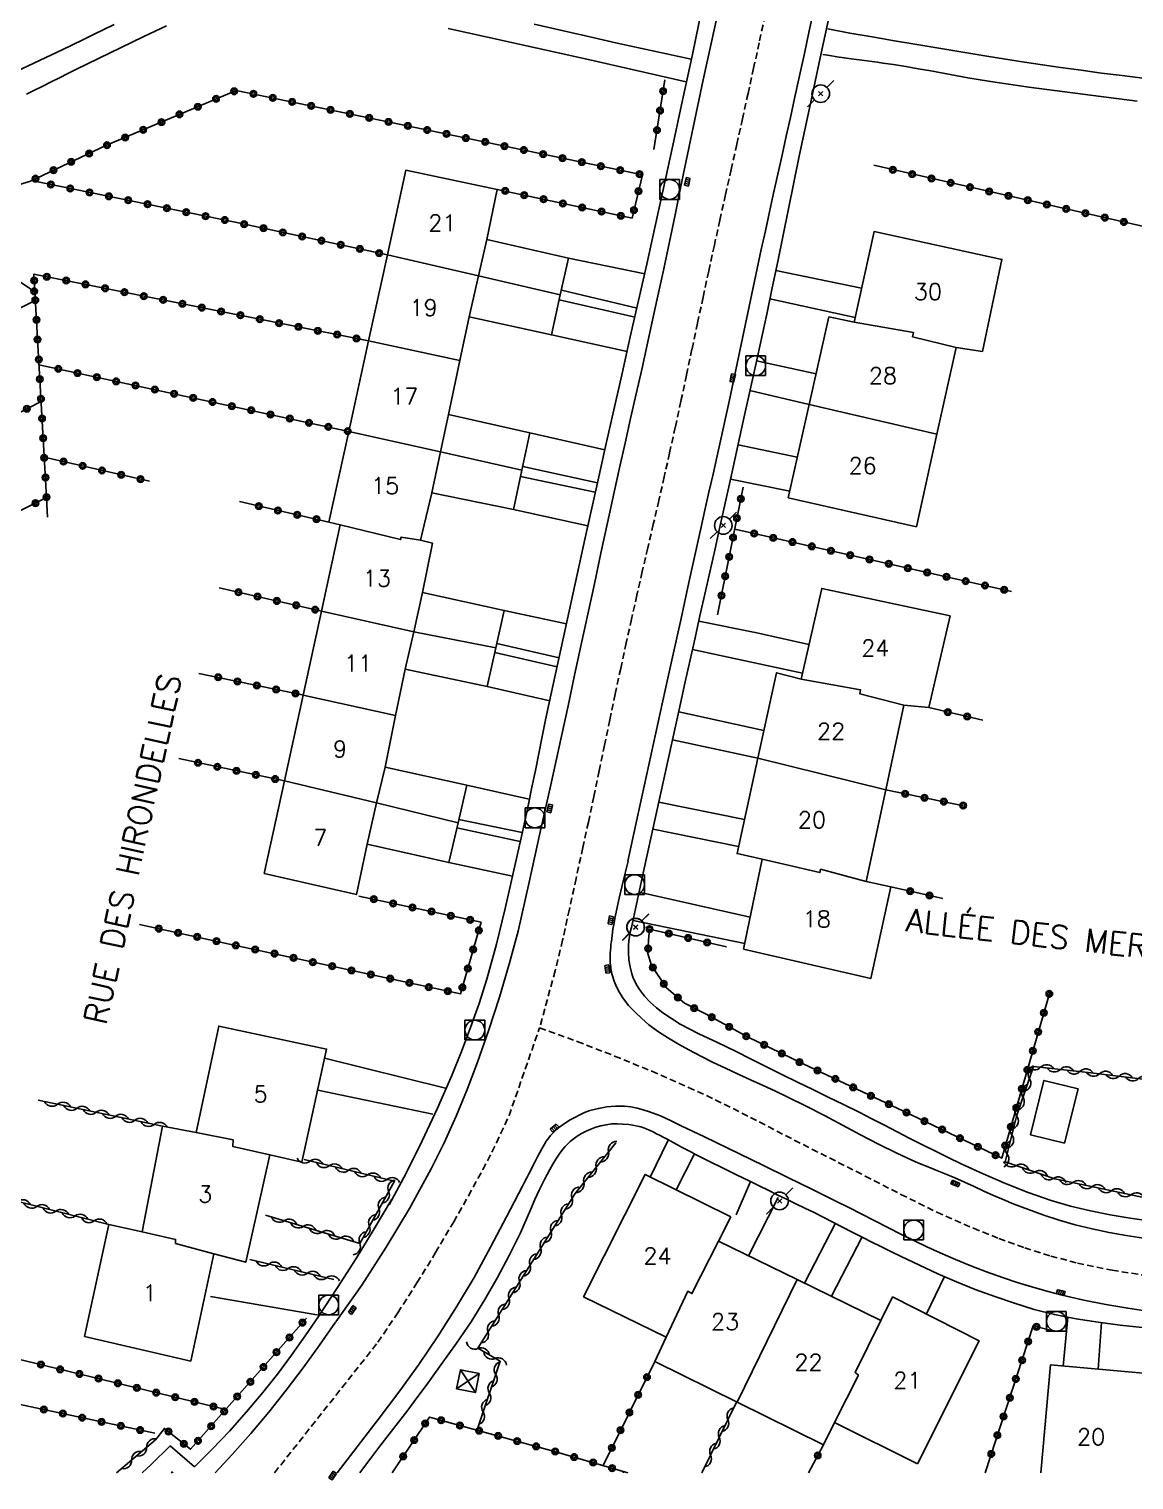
# Model space of a CAD drawing. Header units: millimetres. Extents: x 146997 to 148001, y 141998 to 143001.
# Drawn here: x 147833.3 to 147917.3, y 141999.5 to 142109.7 of the extents above; entities that cross this region are included whole.
import ezdxf
from ezdxf.enums import TextEntityAlignment as Align

# ---------------------------------------------------------------- set-up
doc = ezdxf.new("R2010")
doc.units = ezdxf.units.MM
doc.linetypes.add('DASHED', pattern=[0.75, 0.5, -0.25])
doc.layers.get('0').update_dxf_attribs({"linetype": 'CONTINUOUS'})
for name, color, linetype in [('W0001', 6, 'DASHED'), ('W0014', 7, 'CONTINUOUS'), ('W0017', 7, 'CONTINUOUS'), ('W0071', 7, 'CONTINUOUS'), ('W0101', 7, 'CONTINUOUS'), ('W0104', 1, 'CONTINUOUS'), ('W0310', 3, 'CONTINUOUS'), ('W0323', 7, 'CONTINUOUS'), ('W0401', 7, 'CONTINUOUS'), ('W0420', 7, 'CONTINUOUS'), ('W0473', 7, 'CONTINUOUS'), ('W0600', 7, 'CONTINUOUS'), ('W0989', 7, 'CONTINUOUS'), ('W0991', 7, 'CONTINUOUS'), ('W1102', 7, 'CONTINUOUS')]:
    doc.layers.add(name, color=color, linetype=linetype)
doc.styles.get("Standard").update_dxf_attribs({"font": 'romans.shx', "width": 0.85})

# ---------------------------------------------------------------- blocks, each defined once
blk = doc.blocks.new('T420')
for p, q in [((0.75, 0.75), (-0.75, 0.75)), ((-0.75, 0.75), (-0.75, -0.75)), ((0.75, 0.75), (0.75, -0.75)), ((0.75, -0.75), (-0.75, -0.75))]:
    blk.add_line(p, q)
blk.add_ellipse((0, 0), major_axis=(-0.53, 0.53), ratio=1, start_param=3.926991, end_param=10.210176)
blk = doc.blocks.new('T401')
for p, q in [((-0.3, 0.3), (0, 0.3)), ((-0.3, -0.25), (-0.3, 0.3)), ((-0.3, 0.15), (0, 0.15)), ((-0.3, 0), (0, 0)), ((0, 0.3), (0, -0.25)), ((-0.3, -0.15), (0, -0.15)), ((-0.3, -0.25), (-0.3, -0.3)), ((-0.3, -0.3), (0, -0.3)), ((0, -0.3), (0, -0.25))]:
    blk.add_line(p, q)
blk = doc.blocks.new('T473')
for p, q in [((-0.166667, 0.166667), (0.166667, -0.166667)), ((-0.166667, -0.166667), (0.166667, 0.166667)), ((0.500001, 0.500001), (1.000002, 1.000002)), ((-1.000002, -1.000002), (-0.500001, -0.500001))]:
    blk.add_line(p, q)
blk.add_ellipse((0, 0), major_axis=(0.471405, 0.471405), ratio=1, start_param=5.4977871438, end_param=11.780972451)
blk = doc.blocks.new('t323o')
at = {"color": 0, "linetype": 'Continuous'}
for radius in [0.25, 0.15]:
    blk.add_circle((0, 0), radius, dxfattribs=at)
blk = doc.blocks.new('t310o')
at = {"color": 0, "linetype": 'Continuous'}
for centre, start, end in [((-0.5, 0.38), 216.8699, 323.1304), ((0.5, -0.37), 36.8699, 143.1303)]:
    blk.add_arc(centre, 0.625, start, end, dxfattribs=at)

msp = doc.modelspace()

# ---------------------------------------------------------------- linework, layer by layer
at = {"layer": 'W0001'}
for points in [[(147889.29, 142110.77), (147888.84, 142108.67), (147888.42, 142106.75), (147887.99, 142104.82), (147887.57, 142102.9), (147887.14, 142100.97), (147886.71, 142099.05), (147886.28, 142097.13), (147885.85, 142095.2), (147885.43, 142093.28), (147885, 142091.3), (147884.58, 142089.33), (147884.15, 142087.36), (147883.73, 142085.38), (147883.31, 142083.41), (147882.89, 142081.44), (147882.46, 142079.46), (147882.02, 142077.49), (147881.62, 142075.69), (147881.21, 142073.88), (147880.79, 142072.08), (147880.37, 142070.28), (147879.95, 142068.48), (147879.54, 142066.68), (147879.13, 142064.87), (147878.73, 142063.07), (147878.31, 142061.12), (147877.89, 142059.18), (147877.48, 142057.23), (147877.08, 142055.29), (147876.67, 142053.34), (147876.27, 142051.4), (147875.85, 142049.45), (147875.43, 142047.51), (147874.92, 142045.16), (147874.41, 142042.82), (147873.89, 142040.47), (147873.33, 142038.14), (147872.14, 142033.81)], [(147851.99, 142000), (147859.85, 142009.92), (147861.36, 142012.16), (147862.82, 142014.43), (147864.24, 142016.73), (147865.61, 142019.06), (147866.73, 142021.04), (147867.83, 142023.04), (147868.87, 142025.07), (147869.82, 142027.14), (147872.14, 142033.81)], [(147872.14, 142033.81), (147875.01, 142032.77), (147877.85, 142031.67), (147880.67, 142030.51), (147883.47, 142029.29), (147884.83, 142028.67), (147886.18, 142028.01), (147887.52, 142027.34), (147888.85, 142026.66), (147890.18, 142025.97), (147891.51, 142025.28), (147892.85, 142024.6), (147894.19, 142023.93), (147896.9, 142022.55), (147899.61, 142021.16), (147902.34, 142019.81), (147905.13, 142018.58), (147907.07, 142017.81), (147909.03, 142017.1), (147911.02, 142016.47), (147913.04, 142015.93), (147915.67, 142015.39), (147918.32, 142014.99)]]:
    msp.add_lwpolyline(points, dxfattribs=at)
at = {"layer": 'W0014'}
for points in [[(147886.02, 142112.43), (147884.58, 142105.84), (147884.14, 142103.79), (147883.71, 142101.74), (147883.29, 142099.69), (147882.86, 142097.64), (147882.44, 142095.59), (147882.01, 142093.54), (147881.58, 142091.5), (147881.14, 142089.45), (147880.74, 142087.58), (147880.32, 142085.71), (147879.91, 142083.84), (147879.49, 142081.98), (147879.06, 142080.11), (147878.64, 142078.24), (147878.23, 142076.37), (147877.81, 142074.51), (147877.31, 142072.19), (147876.8, 142069.88), (147876.31, 142067.56), (147875.81, 142065.24), (147875.31, 142062.93), (147874.81, 142060.61), (147874.31, 142058.29), (147873.8, 142055.98), (147872.99, 142052.27), (147872.17, 142048.57), (147871.34, 142044.87), (147870.51, 142041.17)], [(147879.13, 142041.44), (147880.05, 142045.69), (147880.98, 142049.95), (147881.92, 142054.2), (147882.85, 142058.45), (147883.22, 142060.11), (147883.59, 142061.78), (147883.97, 142063.44), (147884.34, 142065.11), (147884.72, 142066.77), (147885.09, 142068.44), (147885.46, 142070.1), (147885.83, 142071.77), (147886.73, 142075.84), (147887.63, 142079.91), (147888.53, 142083.98), (147889.41, 142088.05), (147889.83, 142090.05), (147890.25, 142092.05), (147890.66, 142094.05), (147891.07, 142096.05), (147891.48, 142098.05), (147891.89, 142100.06), (147892.31, 142102.05), (147892.73, 142104.05), (147893.56, 142107.88), (147894.4, 142111.7)], [(147860.7, 142020.36), (147861.99, 142022.77), (147863.21, 142025.22), (147864.37, 142027.7), (147865.46, 142030.2), (147866.2, 142032.01), (147866.89, 142033.83), (147867.54, 142035.67), (147868.13, 142037.52), (147868.87, 142040.18), (147869.53, 142042.87), (147870.13, 142045.56), (147870.73, 142048.26), (147871.01, 142049.53), (147871.29, 142050.81), (147871.55, 142052.09), (147871.82, 142053.37), (147872.08, 142054.66), (147872.34, 142055.94), (147872.6, 142057.22), (147872.87, 142058.5), (147873.78, 142062.68), (147874.69, 142066.87), (147875.61, 142071.05), (147876.54, 142075.23), (147877.16, 142078), (147877.78, 142080.77), (147878.41, 142083.54), (147879.04, 142086.31), (147879.67, 142089.08), (147880.29, 142091.85), (147880.91, 142094.62), (147881.52, 142097.39), (147882.27, 142100.85), (147883.02, 142104.31), (147883.76, 142107.77), (147884.49, 142111.24)], [(147878.86, 142046.49), (147879.57, 142049.74), (147880.28, 142052.99), (147880.99, 142056.24), (147881.7, 142059.48), (147882.3, 142062.21), (147882.9, 142064.93), (147883.5, 142067.65), (147884.1, 142070.38), (147884.41, 142071.76), (147884.72, 142073.14), (147885.02, 142074.52), (147885.33, 142075.89), (147885.64, 142077.27), (147885.95, 142078.65), (147886.25, 142080.03), (147886.55, 142081.42), (147886.86, 142082.86), (147887.17, 142084.3), (147887.47, 142085.74), (147887.78, 142087.18), (147888.08, 142088.62), (147888.38, 142090.06), (147888.69, 142091.51), (147889, 142092.95), (147889.31, 142094.38), (147889.63, 142095.82), (147889.94, 142097.25), (147890.26, 142098.69), (147890.58, 142100.12), (147890.9, 142101.56), (147891.22, 142102.99), (147891.53, 142104.43), (147891.91, 142106.15), (147892.28, 142107.86), (147892.65, 142109.58), (147893.03, 142111.3)], [(147918.06, 142017.83), (147916.75, 142018.03), (147915.44, 142018.26), (147914.15, 142018.53), (147912.86, 142018.84), (147911.66, 142019.19), (147910.48, 142019.58), (147909.31, 142020.01), (147908.14, 142020.45), (147907.39, 142020.76), (147906.65, 142021.08), (147905.92, 142021.41), (147905.19, 142021.75), (147904.46, 142022.09), (147903.72, 142022.42), (147902.98, 142022.73), (147902.23, 142023.02), (147902.22, 142023.02), (147902.21, 142023.02), (147902.2, 142023.03), (147902.19, 142023.03), (147902.19, 142023.03), (147902.18, 142023.03), (147902.17, 142023.04), (147902.17, 142023.04), (147900.73, 142023.64), (147899.31, 142024.29), (147897.92, 142024.98), (147896.54, 142025.69), (147895.17, 142026.42), (147893.8, 142027.15), (147892.42, 142027.86), (147891.03, 142028.55), (147890.09, 142029), (147889.14, 142029.44), (147888.19, 142029.87), (147887.24, 142030.3), (147886.29, 142030.74), (147885.35, 142031.19), (147884.41, 142031.66), (147883.49, 142032.15), (147882.71, 142032.58), (147881.94, 142033.03), (147881.18, 142033.51), (147880.46, 142034.05), (147879.92, 142034.51), (147879.4, 142035), (147878.91, 142035.52), (147878.47, 142036.09), (147878.22, 142036.5), (147878, 142036.93), (147877.81, 142037.37), (147877.66, 142037.83), (147877.59, 142038.13), (147877.55, 142038.43), (147877.52, 142038.74), (147877.51, 142039.04), (147877.51, 142039.26), (147877.52, 142039.49), (147877.53, 142039.71), (147877.55, 142039.94), (147877.57, 142040.16), (147877.6, 142040.38), (147877.63, 142040.61), (147877.65, 142040.83), (147877.72, 142041.31), (147877.81, 142041.78), (147877.9, 142042.25), (147878, 142042.73), (147878.2, 142043.67), (147878.41, 142044.62), (147878.64, 142045.56), (147878.87, 142046.49)], [(147870.51, 142041.17), (147869.84, 142038.65), (147869.1, 142036.14), (147868.29, 142033.66), (147867.42, 142031.2), (147866.63, 142029.13), (147865.8, 142027.09), (147864.89, 142025.07), (147863.9, 142023.09), (147862.25, 142020.08), (147860.49, 142017.14), (147858.62, 142014.26), (147856.65, 142011.46)], [(147919.18, 142019.05), (147917.06, 142019.35), (147915.54, 142019.61), (147914.02, 142019.91), (147912.52, 142020.27), (147911.03, 142020.69), (147909.29, 142021.3), (147907.57, 142021.99), (147905.88, 142022.73), (147904.2, 142023.49), (147903.22, 142023.95), (147902.24, 142024.43), (147901.26, 142024.92), (147900.3, 142025.41), (147899.33, 142025.92), (147898.37, 142026.42), (147897.4, 142026.91), (147896.43, 142027.4), (147895.26, 142027.98), (147894.09, 142028.55), (147892.92, 142029.12), (147891.75, 142029.69), (147890.57, 142030.27), (147889.4, 142030.84), (147888.24, 142031.42), (147887.08, 142032.01), (147885.67, 142032.7), (147884.24, 142033.36), (147882.84, 142034.09), (147881.51, 142034.95), (147881.02, 142035.34), (147880.56, 142035.76), (147880.13, 142036.22), (147879.74, 142036.72), (147879.56, 142037), (147879.4, 142037.29), (147879.26, 142037.6), (147879.15, 142037.92), (147879.02, 142038.45), (147878.94, 142038.99), (147878.91, 142039.53), (147878.9, 142040.07), (147878.92, 142040.42), (147878.97, 142040.76), (147879.04, 142041.1), (147879.13, 142041.44)], [(147859.86, 142004.04), (147861.44, 142006.12), (147862.96, 142008.24), (147864.42, 142010.4), (147865.83, 142012.6), (147867.16, 142014.85), (147868.41, 142017.14), (147869.62, 142019.46), (147870.84, 142021.77), (147871, 142022.09), (147871.17, 142022.41), (147871.33, 142022.73), (147871.49, 142023.06), (147871.65, 142023.38), (147871.82, 142023.7), (147871.98, 142024.02), (147872.16, 142024.33), (147872.32, 142024.62), (147872.48, 142024.91), (147872.65, 142025.19), (147872.84, 142025.46), (147872.97, 142025.63), (147873.12, 142025.79), (147873.27, 142025.94), (147873.43, 142026.08), (147873.67, 142026.29), (147873.93, 142026.47), (147874.2, 142026.64), (147874.47, 142026.81), (147874.83, 142027.01), (147875.2, 142027.21), (147875.57, 142027.38), (147875.96, 142027.52), (147876.61, 142027.69), (147877.26, 142027.8), (147877.92, 142027.86), (147878.59, 142027.86), (147879.07, 142027.81), (147879.55, 142027.72), (147880.02, 142027.59), (147880.49, 142027.44), (147881.33, 142027.12), (147882.16, 142026.74), (147882.97, 142026.34), (147883.78, 142025.95), (147884.68, 142025.53), (147885.57, 142025.1), (147886.46, 142024.67), (147887.35, 142024.24), (147889.18, 142023.35), (147891.01, 142022.45), (147892.84, 142021.55), (147894.67, 142020.64), (147895.66, 142020.15), (147896.65, 142019.65), (147897.63, 142019.14), (147898.61, 142018.63), (147899.6, 142018.13), (147900.59, 142017.64), (147901.59, 142017.17), (147902.6, 142016.71), (147903.76, 142016.2), (147904.94, 142015.72), (147906.13, 142015.27), (147907.33, 142014.84), (147908.45, 142014.47), (147909.58, 142014.12), (147910.72, 142013.79), (147911.87, 142013.5), (147913.53, 142013.13), (147915.19, 142012.8), (147916.86, 142012.51), (147918.53, 142012.25)], [(147871.46, 142019.98), (147871.79, 142020.76), (147872.14, 142021.54), (147872.52, 142022.3), (147872.92, 142023.05), (147873.14, 142023.45), (147873.38, 142023.84), (147873.63, 142024.22), (147873.91, 142024.59), (147874.09, 142024.8), (147874.28, 142024.99), (147874.48, 142025.18), (147874.69, 142025.35), (147875.01, 142025.58), (147875.34, 142025.78), (147875.69, 142025.97), (147876.05, 142026.12), (147876.42, 142026.26), (147876.81, 142026.37), (147877.2, 142026.45), (147877.6, 142026.51), (147878.04, 142026.52), (147878.48, 142026.5), (147878.92, 142026.46), (147879.35, 142026.39), (147879.6, 142026.34), (147879.84, 142026.28), (147880.08, 142026.21), (147880.31, 142026.12), (147880.55, 142026.02), (147880.79, 142025.9), (147881.02, 142025.77), (147881.25, 142025.65), (147881.6, 142025.47), (147881.95, 142025.29), (147882.3, 142025.1), (147882.64, 142024.91), (147882.99, 142024.73), (147883.34, 142024.54), (147883.69, 142024.36), (147884.04, 142024.17), (147885.06, 142023.66), (147886.09, 142023.16), (147887.11, 142022.65), (147888.14, 142022.15), (147888.83, 142021.81), (147889.53, 142021.47), (147890.22, 142021.13), (147890.92, 142020.79), (147891.62, 142020.45), (147892.31, 142020.11), (147893.01, 142019.77), (147893.7, 142019.43), (147894.44, 142019.05), (147895.18, 142018.67), (147895.92, 142018.29), (147896.66, 142017.91), (147897.4, 142017.53), (147898.15, 142017.16), (147898.89, 142016.79), (147899.64, 142016.43), (147901.03, 142015.77), (147902.43, 142015.12), (147903.84, 142014.5), (147905.27, 142013.93), (147906.75, 142013.39), (147908.25, 142012.88), (147909.76, 142012.42), (147911.29, 142012.02), (147912.95, 142011.69), (147914.62, 142011.44), (147916.3, 142011.23), (147917.97, 142011.03)], [(147845.91, 142000.45), (147847.27, 142001.81), (147848.58, 142003.2), (147849.86, 142004.63), (147851.1, 142006.1), (147852.21, 142007.5), (147853.28, 142008.94), (147854.31, 142010.41), (147855.32, 142011.88), (147856.78, 142014.07), (147858.19, 142016.29), (147859.57, 142018.53), (147860.91, 142020.79)], [(147871.46, 142019.98), (147870.68, 142018.23), (147869.84, 142016.52), (147868.94, 142014.83), (147867.99, 142013.17), (147866.94, 142011.48), (147865.82, 142009.85), (147864.67, 142008.23), (147863.51, 142006.63), (147862.82, 142005.69), (147862.12, 142004.77), (147861.42, 142003.85), (147860.71, 142002.94), (147860, 142002.02), (147859.3, 142001.1), (147858.6, 142000.17), (147858.48, 142000)], [(147856.63, 142011.44), (147855.42, 142009.69), (147854.17, 142007.97), (147852.88, 142006.28), (147851.55, 142004.62), (147850.18, 142002.99), (147848.76, 142001.39), (147847.47, 142000)], [(147856.75, 142000), (147859.86, 142004.04)], [(147841.92, 142000), (147842.62, 142000.64), (147844.05, 142002.04)], [(147844.05, 142002.04), (147845.91, 142000.45)], [(147844.22, 142000.08), (147844.13, 142000)], [(147844.27, 142000), (147844.19, 142000.09)], [(147856.74, 142000), (147856.75, 142000)]]:
    msp.add_lwpolyline(points, dxfattribs=at)
at = {"layer": 'W0017'}
for points in [[(147874.35, 142092.3), (147880.14, 142091.11)], [(147890.11, 142091.36), (147896.63, 142090.02)], [(147879.55, 142088.5), (147873.8, 142089.86)], [(147873.64, 142089.14), (147879.4, 142087.82)], [(147896.13, 142087.79), (147889.65, 142089.2)], [(147873.04, 142086.47), (147878.8, 142085.21)], [(147888.63, 142084.49), (147893.17, 142083.51)], [(147892.64, 142081.17), (147888.14, 142082.24)], [(147871.39, 142079.03), (147877.1, 142077.73)], [(147891.74, 142077.17), (147887.24, 142078.12)], [(147876.54, 142075.24), (147870.86, 142076.48)], [(147870.69, 142075.7), (147876.38, 142074.52)], [(147886.66, 142075.51), (147891.17, 142074.6)], [(147875.82, 142071.97), (147870.16, 142073.2)], [(147869.46, 142065.53), (147874.18, 142064.52)], [(147884.25, 142064.72), (147888.67, 142063.82), (147892.62, 142062.93)], [(147868.89, 142063.01), (147873.62, 142061.93)], [(147873.47, 142061.25), (147868.74, 142062.33)], [(147883.77, 142062.56), (147892.13, 142060.77)], [(147872.91, 142058.67), (147868.16, 142059.75)], [(147882.72, 142057.83), (147889.2, 142056.41)], [(147888.74, 142054.3), (147882.25, 142055.69)], [(147866.62, 142052.25), (147871.35, 142051.19)], [(147881.22, 142050.97), (147887.73, 142049.65)], [(147870.67, 142047.97), (147865.86, 142049.02)], [(147866, 142049.64), (147870.82, 142048.66)], [(147887.28, 142047.6), (147880.77, 142048.92)], [(147865.23, 142046.37), (147870.09, 142045.35)], [(147879.71, 142044.11), (147888.15, 142042.23)], [(147887.74, 142040.23), (147879.25, 142041.98)], [(147865, 142029.24), (147855.8, 142031.5)], [(147855.27, 142029.08), (147864.03, 142027.25)], [(147881.93, 142025.28), (147880.56, 142022.47)], [(147882.54, 142021.49), (147883.93, 142024.23)], [(147888.18, 142022.13), (147887.1, 142019.6)], [(147888.02, 142016.49), (147890.29, 142020.93)], [(147894.64, 142018.96), (147892.29, 142014.4)], [(147894.33, 142013.41), (147896.68, 142017.93)], [(147901.55, 142012.07), (147902.93, 142014.91)], [(147847.11, 142013.4), (147855.37, 142011.97)], [(147911.96, 142008.11), (147912.31, 142011.83)], [(147914.86, 142011.41), (147914.61, 142007.88)]]:
    msp.add_lwpolyline(points, dxfattribs=at)
at = {"layer": 'W0071'}
for points in [[(147839.8, 142110.06), (147839.01, 142109.67), (147838.22, 142109.29), (147837.42, 142108.9), (147836.63, 142108.51), (147835.83, 142108.12), (147835.04, 142107.74), (147833.69, 142107.11), (147832.34, 142106.48)], [(147843.78, 142109.95), (147842.05, 142109.14), (147840.32, 142108.31), (147838.6, 142107.47), (147836.89, 142106.64), (147836.26, 142106.33), (147835.63, 142106.01), (147835.01, 142105.69), (147834.38, 142105.37), (147833.75, 142105.06), (147833.12, 142104.75)], [(147883.3, 142105.71), (147879.52, 142106.56), (147875.74, 142107.41), (147871.96, 142108.26), (147868.18, 142109.1), (147866.68, 142109.43), (147865.19, 142109.76)], [(147883.66, 142107.41), (147881.79, 142107.82), (147879.92, 142108.23), (147878.05, 142108.65), (147876.18, 142109.07), (147873.96, 142109.57), (147871.73, 142110.07)], [(147894.05, 142109.72), (147895.74, 142109.41), (147897.44, 142109.11), (147899.13, 142108.82), (147900.83, 142108.53), (147903.56, 142108.07), (147906.29, 142107.63), (147909.02, 142107.2), (147911.76, 142106.79), (147913.32, 142106.58), (147914.88, 142106.37), (147916.44, 142106.17), (147918, 142105.98)], [(147917.58, 142104.22), (147916.21, 142104.4), (147914.83, 142104.58), (147913.46, 142104.75), (147912.08, 142104.93), (147910.71, 142105.11), (147909.34, 142105.29), (147907.97, 142105.49), (147906.6, 142105.69), (147905.65, 142105.84), (147904.71, 142106.01), (147903.77, 142106.18), (147902.82, 142106.36), (147901.88, 142106.53), (147900.94, 142106.7), (147900, 142106.87), (147899.05, 142107.02), (147898.65, 142107.08), (147898.25, 142107.13), (147897.84, 142107.19), (147897.44, 142107.24), (147897.04, 142107.29), (147896.64, 142107.34), (147896.23, 142107.39), (147895.83, 142107.45), (147895.29, 142107.53), (147894.75, 142107.61), (147894.21, 142107.69), (147893.67, 142107.78)]]:
    msp.add_lwpolyline(points, dxfattribs=at)
at = {"layer": 'W0101'}
for points in [[(147861.97, 142098.98), (147860.57, 142092.55)], [(147868.13, 142093.73), (147868.93, 142097.53), (147861.97, 142098.98)], [(147896.05, 142087.43), (147897.58, 142094.32), (147907.3, 142092.21), (147905.82, 142085.21), (147903.83, 142085.5)], [(147868.13, 142093.73), (147867.51, 142090.97)], [(147860.57, 142092.55), (147859.14, 142086.01)], [(147867.51, 142090.97), (147866.8, 142087.83)], [(147866.09, 142084.52), (147866.8, 142087.83)], [(147892.64, 142081.17), (147894.14, 142087.83), (147896.05, 142087.43)], [(147859.14, 142086.01), (147857.63, 142079.14)], [(147903.83, 142085.5), (147902.36, 142078.92)], [(147865.21, 142080.41), (147866.09, 142084.52)], [(147891.05, 142074.1), (147892.64, 142081.17)], [(147865.21, 142080.41), (147864.61, 142077.59)], [(147857.63, 142079.14), (147856.13, 142072.25), (147856.97, 142072.03)], [(147902.36, 142078.92), (147900.79, 142071.89), (147891.05, 142074.1)], [(147864.61, 142077.59), (147863.95, 142074.47)], [(147863.1, 142070.88), (147863.95, 142074.47)], [(147856.97, 142072.03), (147855.55, 142065.48)], [(147863.25, 142066.9), (147864.01, 142070.64), (147863.1, 142070.88)], [(147863.25, 142066.9), (147862.57, 142063.91)], [(147892.02, 142060.3), (147893.6, 142067.2), (147903.35, 142065.11), (147901.73, 142058.15), (147899.85, 142058.32)], [(147855.55, 142065.48), (147854.16, 142059.1)], [(147862.57, 142063.91), (147861.92, 142061.08)], [(147861.19, 142057.55), (147861.92, 142061.08)], [(147888.74, 142054.3), (147890.16, 142060.8), (147892.02, 142060.3)], [(147854.16, 142059.1), (147852.74, 142052.57)], [(147860.39, 142053.62), (147861.19, 142057.55)], [(147899.85, 142058.32), (147898.47, 142051.9)], [(147889.06, 142046.62), (147887.16, 142047.05), (147888.74, 142054.3)], [(147860.39, 142053.62), (147859.75, 142050.9)], [(147852.74, 142052.57), (147851.21, 142045.55), (147858.22, 142043.94), (147859.03, 142047.77)], [(147898.47, 142051.9), (147896.97, 142044.93)], [(147859.75, 142050.9), (147859.03, 142047.77)], [(147887.65, 142039.79), (147889.06, 142046.62)], [(147896.97, 142044.93), (147898.86, 142044.53), (147897.32, 142037.55), (147887.65, 142039.79)], [(147854.07, 142023.61), (147855.95, 142032.2), (147847.75, 142033.94), (147846.04, 142025.85)], [(147841.93, 142018.3), (147843.46, 142026.35)], [(147846.04, 142025.85), (147843.46, 142026.35)], [(147851.64, 142024.16), (147849.8, 142016), (147847.37, 142016.65)], [(147854.07, 142023.61), (147851.64, 142024.16)], [(147886.68, 142019.44), (147880.16, 142022.67), (147875.49, 142013.38), (147881.76, 142010.3)], [(147841.93, 142018.3), (147839.4, 142018.86), (147837.54, 142010.36), (147845.63, 142008.48)], [(147886.68, 142019.44), (147885.75, 142017.6)], [(147847.37, 142016.65), (147845.63, 142008.48)], [(147885.75, 142017.6), (147891.73, 142014.68)], [(147891.73, 142014.68), (147898.09, 142011.57)], [(147898.09, 142011.57), (147898.98, 142013.36), (147905.56, 142010.03), (147900.87, 142000.67)], [(147881.76, 142010.3), (147880.9, 142008.47), (147887.17, 142005.36)], [(147918.03, 142007.58), (147910.98, 142008.2), (147910.26, 142000)], [(147887.17, 142005.36), (147893.72, 142002.12), (147894.57, 142003.82)], [(147894.57, 142003.82), (147900.87, 142000.67)]]:
    msp.add_lwpolyline(points, dxfattribs=at)
at = {"layer": 'W0104'}
for points in [[(147873.72, 142089.52), (147874.35, 142092.3), (147868.13, 142093.73)], [(147867.51, 142090.97), (147873.72, 142089.52)], [(147866.8, 142087.83), (147873.04, 142086.47), (147873.72, 142089.52)], [(147870.79, 142076.18), (147871.39, 142079.03), (147865.21, 142080.41)], [(147864.61, 142077.59), (147870.79, 142076.18)], [(147863.95, 142074.47), (147870.16, 142073.2), (147870.79, 142076.18)], [(147868.82, 142062.69), (147869.46, 142065.53), (147863.25, 142066.9)], [(147862.57, 142063.91), (147868.82, 142062.69)], [(147861.92, 142061.08), (147868.16, 142059.75), (147868.82, 142062.69)], [(147865.94, 142049.39), (147866.62, 142052.25), (147860.39, 142053.62)], [(147859.75, 142050.9), (147865.94, 142049.39)], [(147859.03, 142047.77), (147865.23, 142046.37), (147865.94, 142049.39)]]:
    msp.add_lwpolyline(points, dxfattribs=at)
msp.add_lwpolyline([(147912.06, 142025.05), (147913.09, 142029.17), (147910.49, 142029.82), (147909.46, 142025.69)], close=True, dxfattribs=at)
at = {"layer": 'W0310'}
for points in [[(147937.28, 142021.24), (147938.7, 142021.28), (147939.59, 142021.19), (147939.06, 142020.31), (147937.69, 142019.26), (147936.18, 142018.95), (147932.15, 142019.4), (147926.04, 142020.07), (147917.83, 142020.97), (147911.32, 142022.35), (147907.54, 142023.64), (147908.42, 142027.17), (147909.69, 142030.87), (147913.86, 142030.43), (147923.65, 142029.23)], [(147843.46, 142026.35), (147834.02, 142028.31)], [(147867.38, 142003.2), (147869.14, 142008.48), (147867.44, 142009.46), (147874.84, 142021.23), (147877.94, 142025.08)], [(147851.29, 142019.58), (147858.47, 142017.43), (147861.11, 142022.15), (147854.23, 142023.8)], [(147839.39, 142018.87), (147829.55, 142021.35)], [(147850.11, 142016.2), (147856.5, 142014.69)], [(147887.12, 142005.37), (147884.47, 142000)], [(147842.94, 142002.5), (147839.97, 142000)]]:
    msp.add_lwpolyline(points, dxfattribs=at)
at = {"layer": 'W0323'}
for points in [[(147868.93, 142097.53), (147879.18, 142095.34), (147879.97, 142098.64), (147860.86, 142102.61), (147849.08, 142105.05), (147839.17, 142100.86), (147833.44, 142098.16), (147828.76, 142096.74), (147825.01, 142095.63), (147820.57, 142093.43), (147814.35, 142090.34), (147803.88, 142085.13), (147794.26, 142080.47)], [(147880.83, 142100.55), (147881.67, 142105.85)], [(147964.63, 142077.01), (147964.85, 142077.78), (147960.92, 142079.09), (147944.57, 142085.87), (147927.13, 142092.66), (147897.55, 142099.36)], [(147860.57, 142092.55), (147848.99, 142095.04), (147833.52, 142098.2)], [(147825, 142095.62), (147833.77, 142089.75)], [(147834.72, 142072.63), (147834.65, 142074.11), (147833.69, 142091.09), (147859.14, 142086.01)], [(147833.8, 142089.09), (147812.53, 142078.36)], [(147857.63, 142079.14), (147834.08, 142084.2)], [(147815.81, 142071.96), (147834.24, 142081.41)], [(147834.48, 142077.17), (147842.49, 142075.35)], [(147829.79, 142071.67), (147834.65, 142074.11)], [(147887.62, 142074.9), (147885.67, 142065.19)], [(147849.33, 142073.8), (147856.13, 142072.25)], [(147886.98, 142071.71), (147908.03, 142066.97)], [(147847.78, 142067.25), (147855.55, 142065.48)], [(147846.24, 142060.75), (147854.22, 142059.09)], [(147901.73, 142058.15), (147905.84, 142057.2)], [(147844.7, 142054.27), (147852.74, 142052.57)], [(147898.47, 142051.9), (147904.38, 142050.69)], [(147898.86, 142044.53), (147902.8, 142043.64)], [(147841.72, 142041.67), (147848.56, 142040.18), (147866.13, 142036.39), (147867.7, 142041.84), (147858.39, 142043.83)], [(147910.98, 142036.67), (147907.28, 142023.91), (147899.82, 142027.48), (147892.19, 142031.08), (147887.94, 142033.13), (147884.81, 142034.85), (147883.16, 142035.69), (147881.79, 142036.85), (147880.66, 142038.54), (147880.38, 142039.45), (147880.43, 142040.47), (147880.5, 142041.32), (147886.35, 142039.96)], [(147854.43, 142011.76), (147845.61, 142001.79), (147843.61, 142003.37), (147842.94, 142002.5)], [(147906.02, 142000), (147909.68, 142011.16), (147911.26, 142010.77)], [(147826.95, 142009.98), (147848.28, 142004.81)], [(147816.97, 142009.14), (147831.45, 142005.44), (147842.9, 142003.01)], [(147876.97, 142000.55), (147880.9, 142008.47)], [(147878.85, 142000), (147873.46, 142001.58), (147863.76, 142004.23), (147860.94, 142000)], [(147893.72, 142002.12), (147892.59, 142000)], [(147878.51, 142000), (147878.53, 142000.09)]]:
    msp.add_lwpolyline(points, dxfattribs=at)
at = {"layer": 'W0600'}
msp.add_lwpolyline([(147867.54, 142007.55), (147866.12, 142007.82), (147865.83, 142006.38), (147867.26, 142006.1)], close=True, dxfattribs=at)
for points in [[(147866.12, 142007.82), (147867.26, 142006.1)], [(147865.83, 142006.38), (147867.54, 142007.55)]]:
    msp.add_lwpolyline(points, dxfattribs=at)
at = {"layer": 'W1102'}
for points in [[(147860.57, 142092.55), (147867.51, 142090.97)], [(147896.05, 142087.43), (147900.57, 142086.64), (147900.5, 142086.32), (147903.83, 142085.5)], [(147859.14, 142086.01), (147866.09, 142084.52)], [(147892.64, 142081.17), (147902.36, 142078.92)], [(147857.63, 142079.14), (147864.61, 142077.59)], [(147863.1, 142070.88), (147861.61, 142071.09), (147861.56, 142070.91), (147856.97, 142072.03)], [(147855.55, 142065.48), (147862.57, 142063.91)], [(147892.02, 142060.3), (147896.55, 142059.51), (147896.5, 142059.19), (147899.85, 142058.32)], [(147854.16, 142059.1), (147861.19, 142057.55)], [(147888.74, 142054.3), (147898.47, 142051.9)], [(147852.74, 142052.57), (147859.75, 142050.9)], [(147889.06, 142046.62), (147893.46, 142045.61), (147893.51, 142045.87), (147896.97, 142044.93)], [(147851.64, 142024.16), (147848.82, 142024.79), (147848.84, 142025.3), (147846.04, 142025.85)], [(147847.37, 142016.65), (147844.46, 142017.43), (147844.47, 142017.73), (147841.93, 142018.3)], [(147885.75, 142017.6), (147883.73, 142013.62), (147883.41, 142013.79), (147881.76, 142010.3)], [(147887.17, 142005.36), (147891.73, 142014.68)], [(147894.57, 142003.82), (147896.38, 142007.43), (147896.13, 142007.63), (147898.09, 142011.57)]]:
    msp.add_lwpolyline(points, dxfattribs=at)

# ---------------------------------------------------------------- block references
at = {"layer": 'W0310'}
for p, rotation in [((147909.39, 142029.97), 71.05597444917), ((147910.24, 142030.81), 353.9379702751763), ((147911.74, 142030.65), 353.9379702751763), ((147913.23, 142030.49), 353.9379702751763), ((147914.72, 142030.32), 353.0204717353392), ((147916.21, 142030.14), 353.0204717353392), ((147917.69, 142029.96), 353.0204717353392), ((147908.9, 142028.55), 71.05597444917), ((147835.49, 142028.01), 168.282839748666), ((147836.96, 142027.7), 168.282839748666), ((147838.43, 142027.4), 168.282839748666), ((147908.42, 142027.13), 75.94081834163954), ((147839.9, 142027.09), 168.282839748666), ((147841.37, 142026.79), 168.282839748666), ((147842.84, 142026.48), 168.282839748666), ((147908.05, 142025.68), 75.94081834163954), ((147877.39, 142024.4), 51.11056144299864), ((147907.69, 142024.22), 75.94081834163954), ((147854.69, 142023.69), 166.5575554237946), ((147856.15, 142023.34), 166.5575554237946), ((147857.61, 142022.99), 166.5575554237946), ((147876.45, 142023.24), 51.11056144299864), ((147908.39, 142023.35), 161.1703521534306), ((147909.81, 142022.87), 161.1703521534306), ((147859.07, 142022.64), 166.5575554237946), ((147860.53, 142022.29), 166.5575554237946), ((147860.67, 142021.37), 60.80441804646389), ((147875.51, 142022.07), 51.11056144299864), ((147911.23, 142022.38), 161.1703521534306), ((147912.69, 142022.06), 168.0488621520362), ((147914.16, 142021.75), 168.0488621520362), ((147832.46, 142020.62), 165.8556281737484), ((147859.93, 142020.06), 60.80441804646389), ((147874.61, 142020.87), 57.87930292877639), ((147915.63, 142021.44), 168.0488621520362), ((147917.1, 142021.13), 168.0488621520362), ((147833.91, 142020.25), 165.8556281737484), ((147835.37, 142019.88), 165.8556281737484), ((147836.82, 142019.52), 165.8556281737484), ((147873.81, 142019.6), 57.87930292877639), ((147838.28, 142019.15), 165.8556281737484), ((147852.72, 142019.15), 343.3659078356801), ((147854.16, 142018.72), 343.3659078356801), ((147855.6, 142018.29), 343.3659078356801), ((147859.2, 142018.75), 60.80441804646389), ((147873.01, 142018.33), 57.87930292877639), ((147857.04, 142017.86), 343.3659078356801), ((147858.47, 142017.44), 60.80441804646389), ((147872.22, 142017.06), 57.87930292877639), ((147871.42, 142015.79), 57.87930292877639), ((147851.57, 142015.86), 346.7255110488655), ((147853.03, 142015.51), 346.7255110488655), ((147854.49, 142015.17), 346.7255110488655), ((147870.62, 142014.52), 57.87930292877639), ((147855.95, 142014.82), 346.7255110488655), ((147869.82, 142013.25), 57.87930292877639), ((147869.03, 142011.98), 57.87930292877639), ((147868.23, 142010.71), 57.87930292877639), ((147867.46, 142009.45), 149.9872480443885), ((147868.76, 142008.69), 149.9872480443885), ((147868.81, 142007.47), 71.47055216677695), ((147868.33, 142006.05), 71.47055216677695), ((147867.85, 142004.63), 71.47055216677695), ((147886.46, 142004.04), 243.8030036356583), ((147885.8, 142002.69), 243.8030036356583), ((147842.26, 142001.93), 220.0680228015232), ((147885.14, 142001.35), 243.8030036356583), ((147841.12, 142000.97), 220.0680228015232)]:
    msp.add_blockref('t310o', p, dxfattribs=dict(at, rotation=rotation))
at = {"layer": 'W0323'}
for p, rotation in [((147848.92, 142104.98), 202.9509702027855), ((147850.38, 142104.78), 168.3054877499807), ((147881.53, 142105), 81.00961998254223), ((147846.16, 142103.81), 202.9509702027855), ((147847.54, 142104.4), 202.9509702027855), ((147851.85, 142104.48), 168.3054877499807), ((147853.32, 142104.17), 168.3054877499807), ((147854.78, 142103.87), 168.3054877499807), ((147856.25, 142103.57), 168.3054877499807), ((147881.3, 142103.51), 81.00961998254223), ((147843.39, 142102.64), 202.9509702027855), ((147844.77, 142103.23), 202.9509702027855), ((147857.72, 142103.26), 168.3054877499807), ((147859.19, 142102.96), 168.3054877499807), ((147860.66, 142102.65), 168.3054877499807), ((147862.13, 142102.35), 168.2495564887692), ((147840.63, 142101.47), 202.9509702027855), ((147842.01, 142102.06), 202.9509702027855), ((147863.6, 142102.04), 168.2495564887692), ((147865.07, 142101.74), 168.2495564887692), ((147866.53, 142101.43), 168.2495564887692), ((147881.07, 142102.03), 81.00961998254223), ((147837.89, 142100.25), 205.2150724162267), ((147839.25, 142100.89), 202.9509702027855), ((147868, 142101.13), 168.2495564887692), ((147869.47, 142100.82), 168.2495564887692), ((147870.94, 142100.52), 168.2495564887692), ((147872.41, 142100.21), 168.2495564887692), ((147835.18, 142098.98), 205.2150724162267), ((147836.53, 142099.62), 205.2150724162267), ((147873.88, 142099.9), 168.2495564887692), ((147875.35, 142099.6), 168.2495564887692), ((147876.81, 142099.29), 168.2495564887692), ((147899.01, 142099.02), 167.251749378842), ((147833.82, 142098.34), 205.2150724162267), ((147878.28, 142098.99), 168.2495564887692), ((147879.75, 142098.68), 168.2495564887692), ((147900.48, 142098.69), 167.251749378842), ((147901.94, 142098.36), 167.251749378842), ((147903.4, 142098.03), 167.251749378842), ((147834.99, 142097.9), 168.4743791811419), ((147836.46, 142097.6), 168.4743791811419), ((147837.93, 142097.3), 168.4743791811419), ((147839.4, 142097), 168.4743791811419), ((147869.52, 142097.41), 347.9151667155409), ((147870.98, 142097.09), 347.9151667155409), ((147879.67, 142097.39), 76.57387291764127), ((147904.87, 142097.7), 167.251749378842), ((147906.33, 142097.37), 167.251749378842), ((147907.79, 142097.04), 167.251749378842), ((147840.87, 142096.7), 168.4743791811419), ((147842.34, 142096.4), 168.4743791811419), ((147843.81, 142096.1), 168.4743791811419), ((147845.28, 142095.8), 168.4743791811419), ((147872.45, 142096.78), 347.9151667155409), ((147873.92, 142096.46), 347.9151667155409), ((147875.38, 142096.15), 347.9151667155409), ((147876.85, 142095.84), 347.9151667155409), ((147879.32, 142095.94), 76.57387291764127), ((147909.26, 142096.71), 167.251749378842), ((147910.72, 142096.38), 167.251749378842), ((147912.18, 142096.04), 167.251749378842), ((147913.64, 142095.71), 167.251749378842), ((147846.75, 142095.5), 168.4743791811419), ((147848.22, 142095.2), 168.4743791811419), ((147849.68, 142094.89), 167.87517580018), ((147878.32, 142095.52), 347.9151667155409), ((147915.11, 142095.38), 167.251749378842), ((147916.57, 142095.05), 167.251749378842), ((147851.15, 142094.58), 167.87517580018), ((147852.62, 142094.26), 167.87517580018), ((147854.08, 142093.95), 167.87517580018), ((147855.55, 142093.63), 167.87517580018), ((147857.02, 142093.32), 167.87517580018), ((147858.48, 142093), 167.87517580018), ((147859.95, 142092.69), 167.87517580018), ((147833.72, 142090.6), 93.23532211154154), ((147834.68, 142090.89), 348.7164836816272), ((147836.15, 142090.6), 348.7164836816272), ((147837.62, 142090.31), 348.7164836816272), ((147833.72, 142089.78), 326.1518485561021), ((147839.1, 142090.01), 348.7164836816272), ((147840.57, 142089.72), 348.7164836816272), ((147842.04, 142089.42), 348.7164836816272), ((147843.51, 142089.13), 348.7164836816272), ((147833.8, 142089.1), 93.23532211154154), ((147844.98, 142088.84), 348.7164836816272), ((147846.45, 142088.54), 348.7164836816272), ((147847.92, 142088.25), 348.7164836816272), ((147833.89, 142087.61), 93.23532211154154), ((147849.39, 142087.96), 348.7164836816272), ((147850.86, 142087.66), 348.7164836816272), ((147852.33, 142087.37), 348.7164836816272), ((147853.81, 142087.08), 348.7164836816272), ((147833.97, 142086.11), 93.23532211154154), ((147855.28, 142086.78), 348.7164836816272), ((147856.75, 142086.49), 348.7164836816272), ((147858.22, 142086.2), 348.7164836816272), ((147834.06, 142084.61), 93.23532211154154), ((147835.55, 142083.89), 167.8803266605582), ((147837.01, 142083.57), 167.8803266605582), ((147834.14, 142083.11), 93.23532211154154), ((147838.48, 142083.26), 167.8803266605582), ((147839.95, 142082.94), 167.8803266605582), ((147841.41, 142082.63), 167.8803266605582), ((147834.23, 142081.62), 93.23532211154154), ((147842.88, 142082.31), 167.8803266605582), ((147844.35, 142082), 167.8803266605582), ((147845.81, 142081.68), 167.8803266605582), ((147847.28, 142081.37), 167.8803266605582), ((147833.16, 142080.86), 27.15410103165537), ((147848.75, 142081.05), 167.8803266605582), ((147850.21, 142080.74), 167.8803266605582), ((147851.68, 142080.42), 167.8803266605582), ((147834.31, 142080.12), 93.23532211154154), ((147853.15, 142080.11), 167.8803266605582), ((147854.61, 142079.79), 167.8803266605582), ((147856.08, 142079.48), 167.8803266605582), ((147857.55, 142079.16), 167.8803266605582), ((147834.4, 142078.62), 93.23532211154154), ((147834.48, 142077.12), 93.23532211154154), ((147835.94, 142076.84), 347.2019108838086), ((147837.4, 142076.51), 347.2019108838086), ((147838.87, 142076.17), 347.2019108838086), ((147840.33, 142075.84), 347.2019108838086), ((147834.57, 142075.63), 93.23532211154154), ((147841.79, 142075.51), 347.2019108838086), ((147833.81, 142073.69), 26.7055871719211), ((147834.65, 142074.13), 93.23532211154154), ((147887.44, 142074.02), 258.648100912924), ((147850.79, 142073.46), 347.2019108837833), ((147852.25, 142073.13), 347.2019108837833), ((147853.72, 142072.8), 347.2019108837833), ((147887.15, 142072.55), 258.648100912924), ((147855.18, 142072.47), 347.2019108837833), ((147886.85, 142071.07), 258.648100912924), ((147888.45, 142071.38), 347.3048330221213), ((147889.91, 142071.05), 347.3048330221213), ((147891.37, 142070.73), 347.3048330221213), ((147892.84, 142070.4), 347.3048330221213), ((147886.56, 142069.6), 258.648100912924), ((147894.3, 142070.07), 347.3048330221213), ((147895.76, 142069.74), 347.3048330221213), ((147897.23, 142069.41), 347.3048330221213), ((147886.26, 142068.13), 258.648100912924), ((147898.69, 142069.08), 347.3048330221213), ((147900.15, 142068.75), 347.3048330221213), ((147901.62, 142068.42), 347.3048330221213), ((147903.08, 142068.09), 347.3048330221213), ((147904.54, 142067.76), 347.3048330221213), ((147906.01, 142067.43), 347.3048330221213), ((147907.47, 142067.1), 347.3048330221213), ((147849.24, 142066.91), 347.2291787997759), ((147850.7, 142066.58), 347.2291787997759), ((147852.16, 142066.25), 347.2291787997759), ((147853.63, 142065.92), 347.2291787997759), ((147885.97, 142066.66), 258.648100912924), ((147855.09, 142065.59), 347.2291787997759), ((147847.71, 142060.45), 348.2487707482917), ((147849.17, 142060.14), 348.2487707482917), ((147850.64, 142059.83), 348.2487707482917), ((147852.11, 142059.53), 348.2487707482917), ((147853.58, 142059.22), 348.2487707482917), ((147903.19, 142057.81), 347.0530452783333), ((147904.66, 142057.47), 347.0530452783333), ((147846.17, 142053.96), 348.1163694787349), ((147847.64, 142053.65), 348.1163694787349), ((147849.1, 142053.34), 348.1163694787349), ((147850.57, 142053.03), 348.1163694787349), ((147852.04, 142052.72), 348.1163694787349), ((147899.94, 142051.6), 348.4080968049195), ((147901.41, 142051.3), 348.4080968049195), ((147902.88, 142051), 348.4080968049195), ((147904.35, 142050.7), 348.4080968049195), ((147900.32, 142044.2), 347.218703742141), ((147901.79, 142043.87), 347.218703742141), ((147859.53, 142043.59), 167.9187043873143), ((147861, 142043.27), 167.9187043873143), ((147862.47, 142042.96), 167.9187043873143), ((147863.93, 142042.65), 167.9187043873143), ((147865.4, 142042.33), 167.9187043873143), ((147866.87, 142042.02), 167.9187043873143), ((147843.18, 142041.35), 347.7258171712471), ((147844.65, 142041.03), 347.7258171712471), ((147846.11, 142040.72), 347.7258171712471), ((147867.52, 142041.22), 73.96163435133874), ((147880.51, 142041.32), 346.8616416796769), ((147881.97, 142040.98), 346.8616416796769), ((147883.43, 142040.64), 346.8616416796769), ((147847.58, 142040.4), 347.7258171712471), ((147849.05, 142040.08), 347.8183974628699), ((147850.51, 142039.76), 347.8183974628699), ((147867.1, 142039.77), 73.96163435133874), ((147880.4, 142039.83), 87.3591811052773), ((147884.89, 142040.3), 346.8616416796769), ((147851.98, 142039.45), 347.8183974628699), ((147853.44, 142039.13), 347.8183974628699), ((147854.91, 142038.81), 347.8183974628699), ((147856.38, 142038.5), 347.8183974628699), ((147880.75, 142038.4), 123.8309970085818), ((147857.84, 142038.18), 347.8183974628699), ((147859.31, 142037.86), 347.8183974628699), ((147860.78, 142037.55), 347.8183974628699), ((147866.69, 142038.33), 73.96163435133874), ((147862.24, 142037.23), 347.8183974628699), ((147863.71, 142036.91), 347.8183974628699), ((147865.17, 142036.6), 347.8183974628699), ((147866.27, 142036.89), 73.96163435133874), ((147881.58, 142037.16), 123.8309970085818), ((147882.65, 142036.12), 139.8121373576197), ((147910.9, 142036.39), 253.8263800910869), ((147883.9, 142035.31), 152.9900499892142), ((147885.23, 142034.62), 151.2461379361265), ((147910.48, 142034.95), 253.8263800910869), ((147886.55, 142033.89), 151.2461379361265), ((147887.86, 142033.17), 151.2461379361265), ((147910.06, 142033.5), 253.8263800910869), ((147889.21, 142032.52), 154.2551888589561), ((147890.56, 142031.87), 154.2551888589561), ((147909.64, 142032.06), 253.8263800910869), ((147891.91, 142031.21), 154.2551888589561), ((147909.23, 142030.62), 253.8263800910869), ((147893.27, 142030.57), 154.7403500986234), ((147894.63, 142029.93), 154.7403500986234), ((147895.98, 142029.29), 154.7403500986234), ((147897.34, 142028.65), 154.7403500986234), ((147908.81, 142029.18), 253.8263800910869), ((147898.7, 142028.01), 154.7403500986234), ((147900.05, 142027.37), 154.4451986422399), ((147908.39, 142027.74), 253.8263800910869), ((147901.4, 142026.72), 154.4451986422399), ((147907.97, 142026.3), 253.8263800910869), ((147902.76, 142026.08), 154.4451986422399), ((147904.11, 142025.43), 154.4451986422399), ((147905.46, 142024.78), 154.4451986422399), ((147906.82, 142024.13), 154.4451986422399), ((147907.55, 142024.86), 253.8263800910869), ((147854.12, 142011.41), 228.5294445439183), ((147909.93, 142011.1), 346.1260912921617), ((147853.13, 142010.29), 228.5294445439183), ((147909.29, 142009.98), 71.81822598527403), ((147852.13, 142009.16), 228.5294445439183), ((147834.23, 142008.22), 346.364397658347), ((147835.69, 142007.86), 346.364397658347), ((147837.15, 142007.51), 346.364397658347), ((147851.14, 142008.04), 228.5294445439183), ((147908.83, 142008.55), 71.81822598527403), ((147838.61, 142007.16), 346.364397658347), ((147840.07, 142006.8), 346.364397658347), ((147841.52, 142006.45), 346.364397658347), ((147850.15, 142006.92), 228.5294445439183), ((147880.31, 142007.27), 63.57116697067524), ((147908.36, 142007.13), 71.81822598527403), ((147842.98, 142006.09), 346.364397658347), ((147844.44, 142005.74), 346.364397658347), ((147845.9, 142005.39), 346.364397658347), ((147849.15, 142005.79), 228.5294445439183), ((147879.64, 142005.93), 63.57116697067524), ((147907.89, 142005.7), 71.81822598527403), ((147834.44, 142004.81), 348.0283675245809), ((147835.9, 142004.5), 348.0283675245809), ((147837.37, 142004.19), 348.0283675245809), ((147847.35, 142005.03), 346.364397658347), ((147848.16, 142004.67), 228.5294445439183), ((147878.97, 142004.58), 63.57116697067524), ((147907.42, 142004.28), 71.81822598527403), ((147838.84, 142003.87), 348.0283675245809), ((147840.31, 142003.56), 348.0283675245809), ((147841.77, 142003.25), 348.0283675245809), ((147843.92, 142003.13), 141.6347149136955), ((147847.17, 142003.54), 228.5294445439183), ((147863.44, 142003.74), 236.2563511096364), ((147864.65, 142003.99), 164.7283924405251), ((147866.09, 142003.59), 164.7283924405251), ((147867.54, 142003.2), 164.7283924405251), ((147878.3, 142003.24), 63.57116697067524), ((147845.1, 142002.2), 141.6347149136955), ((147846.17, 142002.42), 228.5294445439183), ((147862.61, 142002.49), 236.2563511096364), ((147868.99, 142002.8), 164.7283924405251), ((147870.43, 142002.41), 164.7283924405251), ((147871.88, 142002.01), 164.7283924405251), ((147906.95, 142002.85), 71.81822598527403), ((147861.77, 142001.25), 236.2563511096364), ((147873.33, 142001.62), 164.7283924405251), ((147874.77, 142001.2), 163.6629144731282), ((147877.64, 142001.9), 63.57116697067524), ((147893.29, 142001.32), 241.8726495828727), ((147906.49, 142001.43), 71.81822598527403), ((147876.21, 142000.78), 163.6629144731282), ((147877.65, 142000.35), 163.6629144731282)]:
    msp.add_blockref('t323o', p, dxfattribs=dict(at, rotation=rotation))
at = {"layer": 'W0401'}
for p, rotation in [((147883.23, 142098.13), 168.3656693248974), ((147886.97, 142083.16), 347.9480048510129), ((147872.77, 142050.52), 167.4930033754015), ((147877.7, 142041.96), 348.9113185098522), ((147877.45, 142038.3), 7.764521709801146), ((147873.37, 142026.08), 311.2944606135835), ((147903.81, 142022.12), 66.15881420747496), ((147911.75, 142013.55), 256.3101059080927), ((147857.78, 142012.46), 144.6498591680224), ((147856.53, 141999.7), 325.0031079004735)]:
    msp.add_blockref('T401', p, dxfattribs=dict(at, rotation=rotation))
at = {"layer": 'W0420'}
for p in [(147882.03, 142097.52), (147888.58, 142084.13), (147871.79, 142049.77), (147879.37, 142044.7), (147867.22, 142033.64), (147900.59, 142018.45), (147856.11, 142012.76), (147911.44, 142011.51)]:
    msp.add_blockref('T420', p, dxfattribs=at)
at = {"layer": 'W0473'}
for p in [(147893.52, 142104.8), (147886.11, 142071.99), (147879.44, 142041.47), (147879.45, 142041.46), (147890.39, 142020.66)]:
    msp.add_blockref('T473', p, dxfattribs=at)

# ---------------------------------------------------------------- texts
at = {"layer": 'W0989'}
for s, rotation, p in [('RUE DES HIRONDELLES', 77.7879, (147839.18, 142033.95)), ('ALLÉE DES MERLES ', 353.57, (147899.94, 142041.16))]:
    msp.add_text(s, height=1.75, rotation=rotation, dxfattribs=at).set_placement(p)
at = {"layer": 'W0991'}
for s, p in [('21', (147864.75, 142094.98)), ('30', (147901.67, 142089.76)), ('19', (147863.32, 142088.54)), ('28', (147898.25, 142083.37)), ('17', (147861.86, 142081.8)), ('26', (147896.71, 142076.53)), ('15', (147860.4, 142075.01)), ('13', (147859.78, 142067.97)), ('24', (147897.67, 142062.67)), ('11', (147858.35, 142061.52)), ('22', (147894.31, 142056.35)), ('9', (147856.97, 142055)), ('20', (147892.85, 142049.62)), ('7', (147855.47, 142048.26)), ('18', (147893.22, 142042.09)), ('5', (147850.93, 142028.78)), ('3', (147846.72, 142021.17)), ('24', (147881.11, 142016.48)), ('1', (147842.5, 142013.67)), ('23', (147886.25, 142011.48)), ('22', (147892.59, 142008.4)), ('21', (147900.11, 142007.02)), ('20', (147914.08, 142002.73))]:
    msp.add_text(s, height=1.25, dxfattribs=at).set_placement(p, align=Align.MIDDLE_CENTER)

doc.saveas('drawing.dxf')
